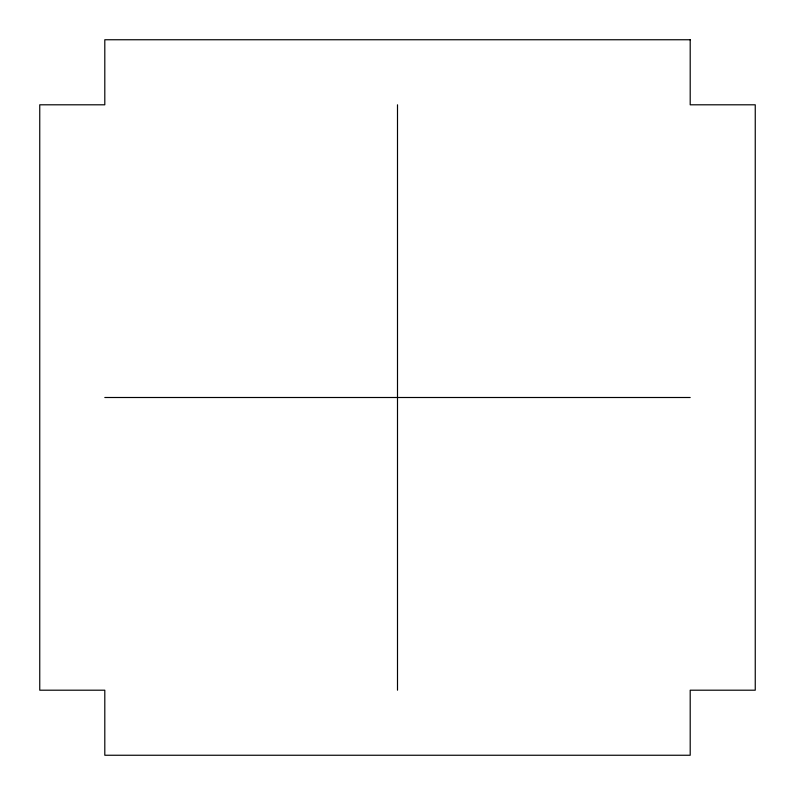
<?xml version="1.0" encoding="UTF-8"?>
<svg xmlns="http://www.w3.org/2000/svg" width="795" height="795" viewBox="0 0 795 795"><rect width="100%" height="100%" fill="white"/><g stroke="black" fill="none" stroke-linecap="round" stroke-linejoin="round"><path stroke-width="1.19" d="M104.801 397.5L690.199 397.5M397.5 104.801L397.5 690.199M690.199 39.75L104.801 39.75L104.801 104.801L39.75 104.801L39.75 690.199L104.801 690.199L104.801 755.25L690.199 755.25L690.199 690.199L755.25 690.199L755.25 104.801L690.199 104.801L690.199 39.75"/></g></svg>
